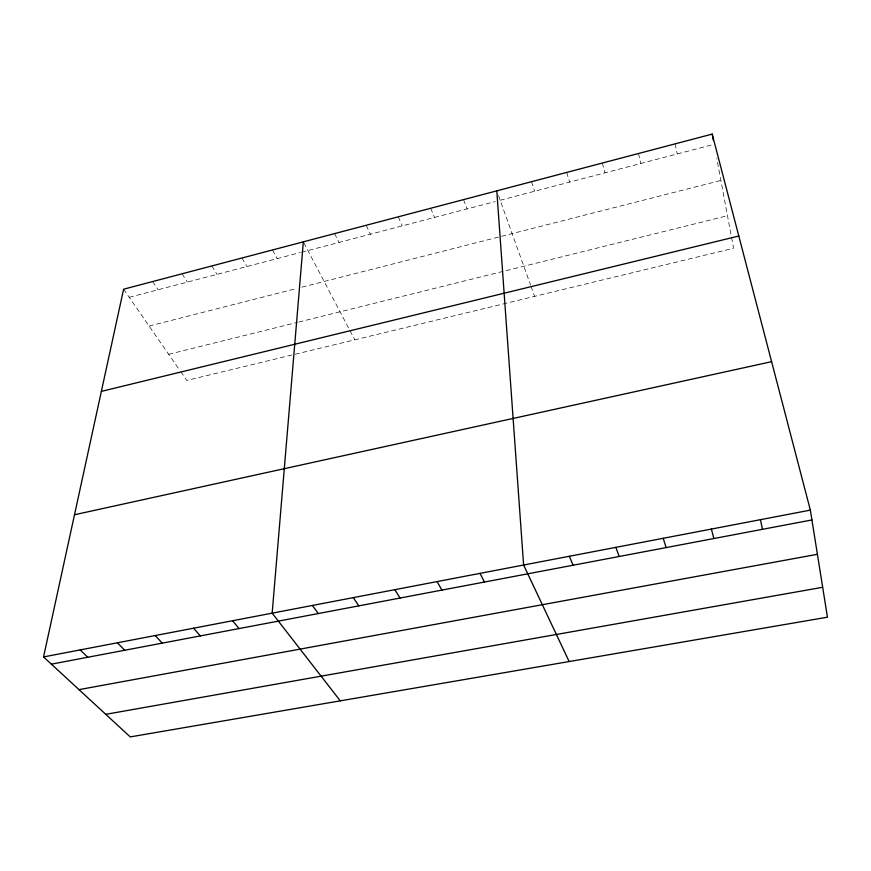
<?xml version="1.0" encoding="UTF-8"?>
<svg xmlns="http://www.w3.org/2000/svg" width="871" height="871" viewBox="0 0 871 871"><rect width="100%" height="100%" fill="white"/><g stroke="black" fill="none" stroke-linecap="round" stroke-linejoin="round"><path stroke-width="0.65" stroke-dasharray="4.36 3.27" d="M129.213 297.305L300.245 252.568M301.529 252.231L495.087 201.593M500.172 200.265L712.794 144.651M149.126 326.059L296.739 288.464M301.954 287.136L720.883 180.449M168.68 354.301L297.479 322.357M298.807 322.03L727.492 215.747M123.606 289.205L179.992 370.643M180.754 371.732L186.786 380.442L733.589 248.257L716.779 158.5M152.665 281.551L158.119 289.738M182.083 273.799L187.363 282.095M211.849 265.949L216.966 274.354M241.975 258.012L246.918 266.515M272.471 249.977L277.228 258.589M303.914 242.933L354.802 339.832M334.584 233.602L338.982 242.432M366.223 225.262L370.425 234.212M398.254 216.825L402.26 225.883M430.688 208.278L434.487 217.445M463.535 199.622L467.117 208.909M498.484 195.561L530.57 285.067M531.016 286.319L534.609 296.358M531.517 181.701L534.663 191.25M566.694 172.436L569.601 182.104M602.34 163.04L605.007 172.839M638.465 153.525L640.893 163.454M675.079 143.867L677.257 153.949"/><path stroke-width="1.31" d="M303.337 241.844L272.166 613.162L340.278 700.85M43.55 656.93L123.606 289.205L712.195 134.09L810.357 510.123L827.45 617.191L130.247 736.91L43.55 656.93L810.357 510.123M101.352 391.395L738.804 236.019M74.503 514.75L771.608 361.672M51.389 664.159L811.924 519.943M79 689.636L817.412 554.294M105.761 714.329L822.67 587.283M80.197 649.908L87.786 657.257M117.411 642.787L124.738 650.256M155.201 635.558L162.256 643.136M193.58 628.209L200.352 635.917M232.568 620.74L239.046 628.579M312.395 605.454L318.274 613.554M353.278 597.637L358.83 605.857M394.824 589.678L400.05 598.039M437.046 581.599L441.924 590.103M479.975 573.379L484.494 582.035M569.144 661.546L523.613 565.029L496.797 190.858M569.329 556.275L573.096 565.225M615.851 547.358L619.205 556.482M663.201 538.3L666.13 547.587M711.378 529.078L713.872 538.539M760.427 519.682L762.463 529.318M712.195 134.09L713.393 140.471"/></g></svg>
